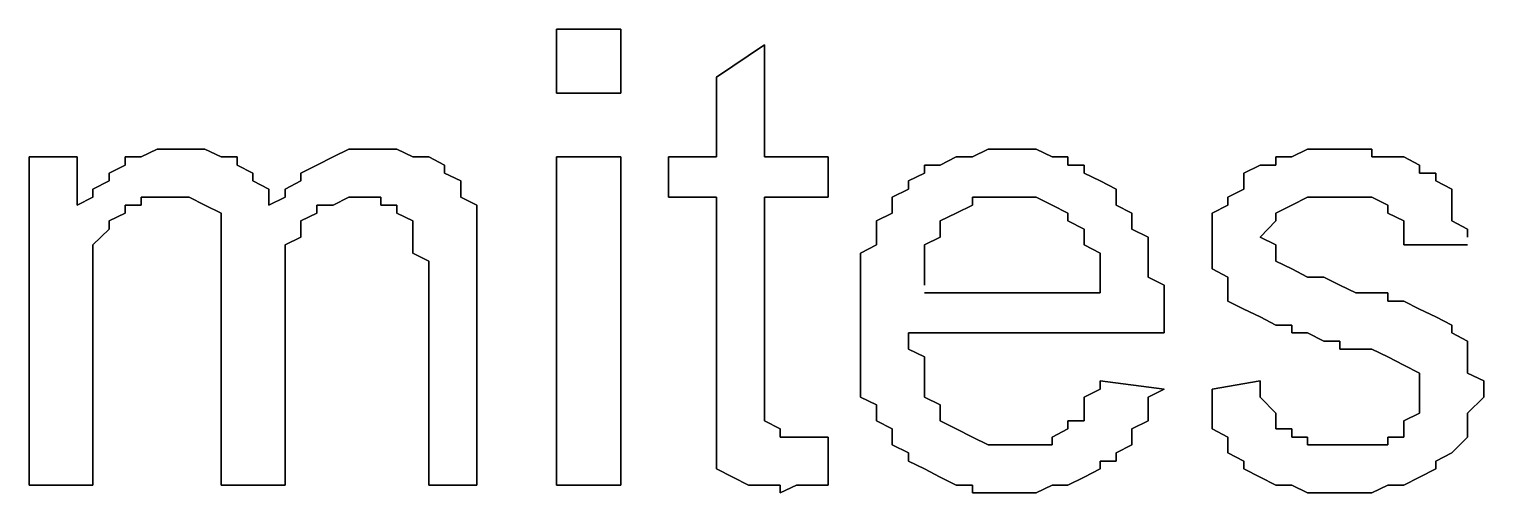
# Model space of a CAD drawing. Header units: metres. Extents: x 2.9 to 42.8, y 1.7 to 28.7.
# Drawn here: x 37.9765 to 38.2976, y 23.6132 to 23.7155 of the extents above; entities that cross this region are included whole.
import ezdxf

# ---------------------------------------------------------------- set-up
doc = ezdxf.new("R2010")
doc.units = ezdxf.units.M
doc.layers.add('GRIS', color=8, linetype='Continuous')

msp = doc.modelspace()

# ---------------------------------------------------------------- linework, layer by layer
at = {"layer": 'GRIS', "lineweight": -3}
for points in [[(38.1071, 23.7155), (38.0929, 23.7155), (38.1071, 23.7155)], [(38.0929, 23.7155), (38.0929, 23.7014), (38.0929, 23.7155)], [(38.1071, 23.7014), (38.1071, 23.7155), (38.1071, 23.7014)], [(38.1388, 23.712), (38.1282, 23.7049), (38.1388, 23.712)], [(38.1388, 23.6873), (38.1388, 23.712), (38.1388, 23.6873)], [(38.1282, 23.7049), (38.1282, 23.6873), (38.1282, 23.7049)], [(38.0929, 23.7014), (38.1071, 23.7014), (38.0929, 23.7014)], [(38.0048, 23.689), (38.0012, 23.6873), (38.0048, 23.689)], [(38.0083, 23.689), (38.0048, 23.689), (38.0083, 23.689)], [(38.0118, 23.689), (38.0083, 23.689), (38.0118, 23.689)], [(38.0153, 23.689), (38.0118, 23.689), (38.0153, 23.689)], [(38.0189, 23.6873), (38.0153, 23.689), (38.0189, 23.6873)], [(38.0471, 23.689), (38.0436, 23.6873), (38.0471, 23.689)], [(38.0506, 23.689), (38.0471, 23.689), (38.0506, 23.689)], [(38.0541, 23.689), (38.0506, 23.689), (38.0541, 23.689)], [(38.0577, 23.689), (38.0541, 23.689), (38.0577, 23.689)], [(38.0612, 23.6873), (38.0577, 23.689), (38.0612, 23.6873)], [(38.1882, 23.689), (38.1847, 23.6873), (38.1882, 23.689)], [(38.1917, 23.689), (38.1882, 23.689), (38.1917, 23.689)], [(38.1953, 23.689), (38.1917, 23.689), (38.1953, 23.689)], [(38.1988, 23.689), (38.1953, 23.689), (38.1988, 23.689)], [(38.2023, 23.6873), (38.1988, 23.689), (38.2023, 23.6873)], [(38.2587, 23.689), (38.2552, 23.6873), (38.2587, 23.689)], [(38.2623, 23.689), (38.2587, 23.689), (38.2623, 23.689)], [(38.2658, 23.689), (38.2623, 23.689), (38.2658, 23.689)], [(38.2693, 23.689), (38.2658, 23.689), (38.2693, 23.689)], [(38.2729, 23.689), (38.2693, 23.689), (38.2729, 23.689)], [(38.2729, 23.6873), (38.2729, 23.689), (38.2729, 23.6873)], [(37.9871, 23.6873), (37.9765, 23.6873), (37.9871, 23.6873)], [(37.9765, 23.6873), (37.9765, 23.6149), (37.9765, 23.6873)], [(37.9871, 23.6767), (37.9871, 23.6873), (37.9871, 23.6767)], [(37.9977, 23.6855), (37.9942, 23.6837), (37.9977, 23.6855)], [(38.0012, 23.6873), (37.9977, 23.6873), (38.0012, 23.6873)], [(37.9977, 23.6873), (37.9977, 23.6855), (37.9977, 23.6873)], [(38.0224, 23.6873), (38.0189, 23.6873), (38.0224, 23.6873)], [(38.0224, 23.6855), (38.0224, 23.6873), (38.0224, 23.6855)], [(38.0259, 23.6837), (38.0224, 23.6855), (38.0259, 23.6837)], [(38.04, 23.6855), (38.0365, 23.6837), (38.04, 23.6855)], [(38.0436, 23.6873), (38.04, 23.6855), (38.0436, 23.6873)], [(38.0647, 23.6873), (38.0612, 23.6873), (38.0647, 23.6873)], [(38.0682, 23.6855), (38.0647, 23.6873), (38.0682, 23.6855)], [(38.0682, 23.6837), (38.0682, 23.6855), (38.0682, 23.6837)], [(38.1071, 23.6873), (38.0929, 23.6873), (38.1071, 23.6873)], [(38.0929, 23.6873), (38.0929, 23.6149), (38.0929, 23.6873)], [(38.1071, 23.6149), (38.1071, 23.6873), (38.1071, 23.6149)], [(38.1282, 23.6873), (38.1176, 23.6873), (38.1282, 23.6873)], [(38.1176, 23.6873), (38.1176, 23.6784), (38.1176, 23.6873)], [(38.1529, 23.6873), (38.1388, 23.6873), (38.1529, 23.6873)], [(38.1529, 23.6784), (38.1529, 23.6873), (38.1529, 23.6784)], [(38.1776, 23.6855), (38.1741, 23.6855), (38.1776, 23.6855)], [(38.1741, 23.6855), (38.1741, 23.6837), (38.1741, 23.6855)], [(38.1811, 23.6873), (38.1776, 23.6855), (38.1811, 23.6873)], [(38.1847, 23.6873), (38.1811, 23.6873), (38.1847, 23.6873)], [(38.2058, 23.6873), (38.2023, 23.6873), (38.2058, 23.6873)], [(38.2058, 23.6855), (38.2058, 23.6873), (38.2058, 23.6855)], [(38.2094, 23.6855), (38.2058, 23.6855), (38.2094, 23.6855)], [(38.2094, 23.6837), (38.2094, 23.6855), (38.2094, 23.6837)], [(38.2482, 23.6855), (38.2446, 23.6837), (38.2482, 23.6855)], [(38.2517, 23.6855), (38.2482, 23.6855), (38.2517, 23.6855)], [(38.2552, 23.6873), (38.2517, 23.6873), (38.2552, 23.6873)], [(38.2517, 23.6873), (38.2517, 23.6855), (38.2517, 23.6873)], [(38.2764, 23.6873), (38.2729, 23.6873), (38.2764, 23.6873)], [(38.2799, 23.6873), (38.2764, 23.6873), (38.2799, 23.6873)], [(38.2834, 23.6855), (38.2799, 23.6873), (38.2834, 23.6855)], [(38.2834, 23.6837), (38.2834, 23.6855), (38.2834, 23.6837)], [(37.9942, 23.682), (37.9906, 23.6802), (37.9942, 23.682)], [(37.9942, 23.6837), (37.9942, 23.682), (37.9942, 23.6837)], [(38.0259, 23.682), (38.0259, 23.6837), (38.0259, 23.682)], [(38.0294, 23.6802), (38.0259, 23.682), (38.0294, 23.6802)], [(38.0365, 23.682), (38.033, 23.6802), (38.0365, 23.682)], [(38.0365, 23.6837), (38.0365, 23.682), (38.0365, 23.6837)], [(38.0718, 23.682), (38.0682, 23.6837), (38.0718, 23.682)], [(38.0718, 23.6802), (38.0718, 23.682), (38.0718, 23.6802)], [(38.1741, 23.6837), (38.1706, 23.682), (38.1741, 23.6837)], [(38.1706, 23.682), (38.1706, 23.6802), (38.1706, 23.682)], [(38.2129, 23.682), (38.2094, 23.6837), (38.2129, 23.682)], [(38.2164, 23.6802), (38.2129, 23.682), (38.2164, 23.6802)], [(38.2446, 23.6837), (38.2446, 23.682), (38.2446, 23.6837)], [(38.2446, 23.682), (38.2446, 23.6802), (38.2446, 23.682)], [(38.287, 23.6837), (38.2834, 23.6837), (38.287, 23.6837)], [(38.287, 23.682), (38.287, 23.6837), (38.287, 23.682)], [(38.2905, 23.6802), (38.287, 23.682), (38.2905, 23.6802)], [(37.9906, 23.6784), (37.9871, 23.6767), (37.9906, 23.6784)], [(37.9906, 23.6802), (37.9906, 23.6784), (37.9906, 23.6802)], [(38.0012, 23.6767), (38.0012, 23.6784), (38.0012, 23.6767)], [(38.0012, 23.6784), (38.0048, 23.6784), (38.0012, 23.6784)], [(38.0048, 23.6784), (38.0083, 23.6784), (38.0048, 23.6784)], [(38.0083, 23.6784), (38.0118, 23.6784), (38.0083, 23.6784)], [(38.0118, 23.6784), (38.0153, 23.6767), (38.0118, 23.6784)], [(38.0294, 23.6784), (38.0294, 23.6802), (38.0294, 23.6784)], [(38.033, 23.6784), (38.0294, 23.6767), (38.033, 23.6784)], [(38.0294, 23.6767), (38.0294, 23.6784), (38.0294, 23.6767)], [(38.033, 23.6802), (38.033, 23.6784), (38.033, 23.6802)], [(38.0436, 23.6767), (38.0471, 23.6784), (38.0436, 23.6767)], [(38.0471, 23.6784), (38.0506, 23.6784), (38.0471, 23.6784)], [(38.0506, 23.6784), (38.0541, 23.6784), (38.0506, 23.6784)], [(38.0541, 23.6784), (38.0541, 23.6767), (38.0541, 23.6784)], [(38.0718, 23.6784), (38.0718, 23.6802), (38.0718, 23.6784)], [(38.0753, 23.6767), (38.0718, 23.6784), (38.0753, 23.6767)], [(38.1176, 23.6784), (38.1282, 23.6784), (38.1176, 23.6784)], [(38.1282, 23.6784), (38.1282, 23.6361), (38.1282, 23.6784)], [(38.1388, 23.6361), (38.1388, 23.6784), (38.1388, 23.6361)], [(38.1388, 23.6784), (38.1529, 23.6784), (38.1388, 23.6784)], [(38.1706, 23.6802), (38.167, 23.6784), (38.1706, 23.6802)], [(38.167, 23.6784), (38.167, 23.6767), (38.167, 23.6784)], [(38.1847, 23.6767), (38.1847, 23.6784), (38.1847, 23.6767)], [(38.1847, 23.6784), (38.1882, 23.6784), (38.1847, 23.6784)], [(38.1882, 23.6784), (38.1917, 23.6784), (38.1882, 23.6784)], [(38.1917, 23.6784), (38.1953, 23.6784), (38.1917, 23.6784)], [(38.1953, 23.6784), (38.1988, 23.6784), (38.1953, 23.6784)], [(38.1988, 23.6784), (38.2023, 23.6767), (38.1988, 23.6784)], [(38.2164, 23.6784), (38.2164, 23.6802), (38.2164, 23.6784)], [(38.2164, 23.6767), (38.2164, 23.6784), (38.2164, 23.6767)], [(38.2446, 23.6802), (38.2411, 23.6784), (38.2446, 23.6802)], [(38.2411, 23.6784), (38.2411, 23.6767), (38.2411, 23.6784)], [(38.2552, 23.6767), (38.2587, 23.6784), (38.2552, 23.6767)], [(38.2587, 23.6784), (38.2623, 23.6784), (38.2587, 23.6784)], [(38.2623, 23.6784), (38.2658, 23.6784), (38.2623, 23.6784)], [(38.2658, 23.6784), (38.2693, 23.6784), (38.2658, 23.6784)], [(38.2693, 23.6784), (38.2729, 23.6784), (38.2693, 23.6784)], [(38.2729, 23.6784), (38.2764, 23.6767), (38.2729, 23.6784)], [(38.2905, 23.6784), (38.2905, 23.6802), (38.2905, 23.6784)], [(38.2905, 23.6767), (38.2905, 23.6784), (38.2905, 23.6767)], [(37.9942, 23.6732), (37.9977, 23.6749), (37.9942, 23.6732)], [(37.9977, 23.6749), (37.9977, 23.6767), (37.9977, 23.6749)], [(37.9977, 23.6767), (38.0012, 23.6767), (37.9977, 23.6767)], [(38.0153, 23.6767), (38.0189, 23.6749), (38.0153, 23.6767)], [(38.0189, 23.6749), (38.0189, 23.6732), (38.0189, 23.6749)], [(38.0365, 23.6732), (38.04, 23.6749), (38.0365, 23.6732)], [(38.04, 23.6749), (38.04, 23.6767), (38.04, 23.6749)], [(38.04, 23.6767), (38.0436, 23.6767), (38.04, 23.6767)], [(38.0541, 23.6767), (38.0577, 23.6767), (38.0541, 23.6767)], [(38.0577, 23.6767), (38.0577, 23.6749), (38.0577, 23.6767)], [(38.0577, 23.6749), (38.0612, 23.6732), (38.0577, 23.6749)], [(38.0753, 23.6732), (38.0753, 23.6767), (38.0753, 23.6732)], [(38.167, 23.6749), (38.1635, 23.6732), (38.167, 23.6749)], [(38.167, 23.6767), (38.167, 23.6749), (38.167, 23.6767)], [(38.1776, 23.6732), (38.1811, 23.6749), (38.1776, 23.6732)], [(38.1811, 23.6749), (38.1847, 23.6767), (38.1811, 23.6749)], [(38.2023, 23.6767), (38.2058, 23.6749), (38.2023, 23.6767)], [(38.2058, 23.6749), (38.2058, 23.6732), (38.2058, 23.6749)], [(38.2199, 23.6749), (38.2164, 23.6767), (38.2199, 23.6749)], [(38.2199, 23.6732), (38.2199, 23.6749), (38.2199, 23.6732)], [(38.2411, 23.6767), (38.2376, 23.6749), (38.2411, 23.6767)], [(38.2376, 23.6749), (38.2376, 23.6732), (38.2376, 23.6749)], [(38.2517, 23.6749), (38.2552, 23.6767), (38.2517, 23.6749)], [(38.2517, 23.6732), (38.2517, 23.6749), (38.2517, 23.6732)], [(38.2764, 23.6767), (38.2764, 23.6749), (38.2764, 23.6767)], [(38.2764, 23.6749), (38.2799, 23.6732), (38.2764, 23.6749)], [(38.2905, 23.6732), (38.2905, 23.6767), (38.2905, 23.6732)], [(37.9942, 23.6714), (37.9942, 23.6732), (37.9942, 23.6714)], [(38.0189, 23.6732), (38.0189, 23.6714), (38.0189, 23.6732)], [(38.0365, 23.6714), (38.0365, 23.6732), (38.0365, 23.6714)], [(38.0612, 23.6732), (38.0612, 23.6714), (38.0612, 23.6732)], [(38.0753, 23.6714), (38.0753, 23.6732), (38.0753, 23.6714)], [(38.1635, 23.6732), (38.1635, 23.6714), (38.1635, 23.6732)], [(38.1776, 23.6714), (38.1776, 23.6732), (38.1776, 23.6714)], [(38.2058, 23.6732), (38.2094, 23.6714), (38.2058, 23.6732)], [(38.2199, 23.6714), (38.2199, 23.6732), (38.2199, 23.6714)], [(38.2376, 23.6732), (38.2376, 23.6714), (38.2376, 23.6732)], [(38.2482, 23.6696), (38.2517, 23.6732), (38.2482, 23.6696)], [(38.2799, 23.6732), (38.2799, 23.6714), (38.2799, 23.6732)], [(38.294, 23.6714), (38.2905, 23.6732), (38.294, 23.6714)], [(37.9906, 23.6679), (37.9942, 23.6714), (37.9906, 23.6679)], [(38.0189, 23.6714), (38.0189, 23.6696), (38.0189, 23.6714)], [(38.0189, 23.6696), (38.0189, 23.6679), (38.0189, 23.6696)], [(38.033, 23.6679), (38.0365, 23.6696), (38.033, 23.6679)], [(38.0365, 23.6696), (38.0365, 23.6714), (38.0365, 23.6696)], [(38.0612, 23.6714), (38.0612, 23.6696), (38.0612, 23.6714)], [(38.0612, 23.6696), (38.0612, 23.6679), (38.0612, 23.6696)], [(38.0753, 23.6679), (38.0753, 23.6714), (38.0753, 23.6679)], [(38.1635, 23.6714), (38.1635, 23.6696), (38.1635, 23.6714)], [(38.1635, 23.6696), (38.1635, 23.6679), (38.1635, 23.6696)], [(38.1741, 23.6679), (38.1776, 23.6696), (38.1741, 23.6679)], [(38.1776, 23.6696), (38.1776, 23.6714), (38.1776, 23.6696)], [(38.2094, 23.6714), (38.2094, 23.6696), (38.2094, 23.6714)], [(38.2094, 23.6696), (38.2094, 23.6679), (38.2094, 23.6696)], [(38.2235, 23.6696), (38.2199, 23.6714), (38.2235, 23.6696)], [(38.2235, 23.6679), (38.2235, 23.6696), (38.2235, 23.6679)], [(38.2376, 23.6714), (38.2376, 23.6679), (38.2376, 23.6714)], [(38.2517, 23.6679), (38.2482, 23.6696), (38.2517, 23.6679)], [(38.2799, 23.6714), (38.2799, 23.6696), (38.2799, 23.6714)], [(38.2799, 23.6696), (38.2799, 23.6679), (38.2799, 23.6696)], [(38.294, 23.6696), (38.294, 23.6714), (38.294, 23.6696)], [(37.9906, 23.6661), (37.9906, 23.6679), (37.9906, 23.6661)], [(37.9906, 23.6643), (37.9906, 23.6661), (37.9906, 23.6643)], [(38.0189, 23.6679), (38.0189, 23.6643), (38.0189, 23.6679)], [(38.033, 23.6661), (38.033, 23.6679), (38.033, 23.6661)], [(38.033, 23.6643), (38.033, 23.6661), (38.033, 23.6643)], [(38.0612, 23.6679), (38.0612, 23.6661), (38.0612, 23.6679)], [(38.0612, 23.6661), (38.0647, 23.6643), (38.0612, 23.6661)], [(38.0753, 23.6661), (38.0753, 23.6679), (38.0753, 23.6661)], [(38.0753, 23.6643), (38.0753, 23.6661), (38.0753, 23.6643)], [(38.1635, 23.6679), (38.16, 23.6661), (38.1635, 23.6679)], [(38.16, 23.6661), (38.16, 23.6643), (38.16, 23.6661)], [(38.1741, 23.6661), (38.1741, 23.6679), (38.1741, 23.6661)], [(38.1741, 23.6626), (38.1741, 23.6661), (38.1741, 23.6626)], [(38.2094, 23.6679), (38.2129, 23.6661), (38.2094, 23.6679)], [(38.2129, 23.6661), (38.2129, 23.6643), (38.2129, 23.6661)], [(38.2235, 23.6661), (38.2235, 23.6679), (38.2235, 23.6661)], [(38.2235, 23.6626), (38.2235, 23.6661), (38.2235, 23.6626)], [(38.2376, 23.6679), (38.2376, 23.6643), (38.2376, 23.6679)], [(38.2517, 23.6661), (38.2517, 23.6679), (38.2517, 23.6661)], [(38.2517, 23.6643), (38.2517, 23.6661), (38.2517, 23.6643)], [(38.2799, 23.6679), (38.294, 23.6679), (38.2799, 23.6679)], [(37.9906, 23.6608), (37.9906, 23.6643), (37.9906, 23.6608)], [(38.0189, 23.6643), (38.0189, 23.6626), (38.0189, 23.6643)], [(38.0189, 23.6626), (38.0189, 23.6149), (38.0189, 23.6626)], [(38.033, 23.6608), (38.033, 23.6643), (38.033, 23.6608)], [(38.0647, 23.6643), (38.0647, 23.6608), (38.0647, 23.6643)], [(38.0753, 23.6149), (38.0753, 23.6643), (38.0753, 23.6149)], [(38.16, 23.6643), (38.16, 23.6608), (38.16, 23.6643)], [(38.1741, 23.6608), (38.1741, 23.6626), (38.1741, 23.6608)], [(38.2129, 23.6643), (38.2129, 23.6608), (38.2129, 23.6643)], [(38.2235, 23.6608), (38.2235, 23.6626), (38.2235, 23.6608)], [(38.2376, 23.6643), (38.2376, 23.6626), (38.2376, 23.6643)], [(38.2376, 23.6626), (38.2411, 23.6608), (38.2376, 23.6626)], [(38.2552, 23.6626), (38.2517, 23.6643), (38.2552, 23.6626)], [(38.2587, 23.6608), (38.2552, 23.6626), (38.2587, 23.6608)], [(37.9906, 23.659), (37.9906, 23.6608), (37.9906, 23.659)], [(37.9906, 23.6573), (37.9906, 23.659), (37.9906, 23.6573)], [(38.033, 23.659), (38.033, 23.6608), (38.033, 23.659)], [(38.033, 23.6573), (38.033, 23.659), (38.033, 23.6573)], [(38.0647, 23.6608), (38.0647, 23.6149), (38.0647, 23.6608)], [(38.16, 23.6608), (38.16, 23.659), (38.16, 23.6608)], [(38.16, 23.659), (38.16, 23.6555), (38.16, 23.659)], [(38.1741, 23.659), (38.1741, 23.6608), (38.1741, 23.659)], [(38.2129, 23.6608), (38.2129, 23.6573), (38.2129, 23.6608)], [(38.227, 23.659), (38.2235, 23.6608), (38.227, 23.659)], [(38.227, 23.6555), (38.227, 23.659), (38.227, 23.6555)], [(38.2411, 23.6608), (38.2411, 23.659), (38.2411, 23.6608)], [(38.2411, 23.659), (38.2411, 23.6573), (38.2411, 23.659)], [(38.2623, 23.6608), (38.2587, 23.6608), (38.2623, 23.6608)], [(38.2658, 23.659), (38.2623, 23.6608), (38.2658, 23.659)], [(38.2693, 23.6573), (38.2658, 23.659), (38.2693, 23.6573)], [(37.9906, 23.6537), (37.9906, 23.6573), (37.9906, 23.6537)], [(38.033, 23.6149), (38.033, 23.6573), (38.033, 23.6149)], [(38.16, 23.6555), (38.16, 23.6537), (38.16, 23.6555)], [(38.2129, 23.6573), (38.1741, 23.6573), (38.2129, 23.6573)], [(38.227, 23.6537), (38.227, 23.6555), (38.227, 23.6537)], [(38.2411, 23.6573), (38.2411, 23.6555), (38.2411, 23.6573)], [(38.2411, 23.6555), (38.2446, 23.6537), (38.2411, 23.6555)], [(38.2729, 23.6573), (38.2693, 23.6573), (38.2729, 23.6573)], [(38.2764, 23.6573), (38.2729, 23.6573), (38.2764, 23.6573)], [(38.2764, 23.6555), (38.2764, 23.6573), (38.2764, 23.6555)], [(38.2799, 23.6555), (38.2764, 23.6555), (38.2799, 23.6555)], [(38.2834, 23.6537), (38.2799, 23.6555), (38.2834, 23.6537)], [(37.9906, 23.652), (37.9906, 23.6537), (37.9906, 23.652)], [(38.16, 23.6537), (38.16, 23.6502), (38.16, 23.6537)], [(38.227, 23.652), (38.227, 23.6537), (38.227, 23.652)], [(38.2446, 23.6537), (38.2482, 23.652), (38.2446, 23.6537)], [(38.287, 23.652), (38.2834, 23.6537), (38.287, 23.652)], [(37.9906, 23.6149), (37.9906, 23.652), (37.9906, 23.6149)], [(38.16, 23.6502), (38.16, 23.6485), (38.16, 23.6502)], [(38.227, 23.6485), (38.227, 23.652), (38.227, 23.6485)], [(38.2482, 23.652), (38.2517, 23.6502), (38.2482, 23.652)], [(38.2517, 23.6502), (38.2552, 23.6502), (38.2517, 23.6502)], [(38.2552, 23.6502), (38.2552, 23.6485), (38.2552, 23.6502)], [(38.2905, 23.6502), (38.287, 23.652), (38.2905, 23.6502)], [(38.2905, 23.6485), (38.2905, 23.6502), (38.2905, 23.6485)], [(38.16, 23.6485), (38.16, 23.6467), (38.16, 23.6485)], [(38.16, 23.6467), (38.16, 23.6432), (38.16, 23.6467)], [(38.1706, 23.6449), (38.1706, 23.6485), (38.1706, 23.6449)], [(38.1706, 23.6485), (38.227, 23.6485), (38.1706, 23.6485)], [(38.2552, 23.6485), (38.2587, 23.6485), (38.2552, 23.6485)], [(38.2587, 23.6485), (38.2623, 23.6467), (38.2587, 23.6485)], [(38.2623, 23.6467), (38.2658, 23.6467), (38.2623, 23.6467)], [(38.2658, 23.6467), (38.2658, 23.6449), (38.2658, 23.6467)], [(38.294, 23.6467), (38.2905, 23.6485), (38.294, 23.6467)], [(38.294, 23.6449), (38.294, 23.6467), (38.294, 23.6449)], [(38.16, 23.6432), (38.16, 23.6414), (38.16, 23.6432)], [(38.1741, 23.6432), (38.1706, 23.6449), (38.1741, 23.6432)], [(38.1741, 23.6396), (38.1741, 23.6432), (38.1741, 23.6396)], [(38.2658, 23.6449), (38.2693, 23.6449), (38.2658, 23.6449)], [(38.2693, 23.6449), (38.2729, 23.6449), (38.2693, 23.6449)], [(38.2729, 23.6449), (38.2764, 23.6432), (38.2729, 23.6449)], [(38.2764, 23.6432), (38.2799, 23.6414), (38.2764, 23.6432)], [(38.294, 23.6432), (38.294, 23.6449), (38.294, 23.6432)], [(38.294, 23.6396), (38.294, 23.6432), (38.294, 23.6396)], [(38.16, 23.6414), (38.16, 23.6396), (38.16, 23.6414)], [(38.16, 23.6396), (38.16, 23.6361), (38.16, 23.6396)], [(38.1741, 23.6379), (38.1741, 23.6396), (38.1741, 23.6379)], [(38.2799, 23.6414), (38.2834, 23.6396), (38.2799, 23.6414)], [(38.2834, 23.6396), (38.2834, 23.6379), (38.2834, 23.6396)], [(38.2976, 23.6379), (38.294, 23.6396), (38.2976, 23.6379)], [(38.1741, 23.6361), (38.1741, 23.6379), (38.1741, 23.6361)], [(38.2129, 23.6379), (38.2129, 23.6361), (38.2129, 23.6379)], [(38.227, 23.6361), (38.2129, 23.6379), (38.227, 23.6361)], [(38.2482, 23.6379), (38.2376, 23.6361), (38.2482, 23.6379)], [(38.2482, 23.6361), (38.2482, 23.6379), (38.2482, 23.6361)], [(38.2834, 23.6379), (38.2834, 23.6343), (38.2834, 23.6379)], [(38.2976, 23.6361), (38.2976, 23.6379), (38.2976, 23.6361)], [(38.1282, 23.6361), (38.1282, 23.6326), (38.1282, 23.6361)], [(38.1388, 23.6326), (38.1388, 23.6361), (38.1388, 23.6326)], [(38.16, 23.6361), (38.16, 23.6343), (38.16, 23.6361)], [(38.16, 23.6343), (38.1635, 23.6326), (38.16, 23.6343)], [(38.1741, 23.6343), (38.1741, 23.6361), (38.1741, 23.6343)], [(38.1776, 23.6326), (38.1741, 23.6343), (38.1776, 23.6326)], [(38.2129, 23.6361), (38.2094, 23.6343), (38.2129, 23.6361)], [(38.2094, 23.6343), (38.2094, 23.6326), (38.2094, 23.6343)], [(38.2235, 23.6343), (38.227, 23.6361), (38.2235, 23.6343)], [(38.2235, 23.6326), (38.2235, 23.6343), (38.2235, 23.6326)], [(38.2376, 23.6361), (38.2376, 23.6343), (38.2376, 23.6361)], [(38.2376, 23.6343), (38.2376, 23.6326), (38.2376, 23.6343)], [(38.2482, 23.6343), (38.2482, 23.6361), (38.2482, 23.6343)], [(38.2517, 23.6308), (38.2482, 23.6343), (38.2517, 23.6308)], [(38.2834, 23.6343), (38.2834, 23.6326), (38.2834, 23.6343)], [(38.294, 23.6308), (38.2976, 23.6343), (38.294, 23.6308)], [(38.2976, 23.6343), (38.2976, 23.6361), (38.2976, 23.6343)], [(38.1282, 23.6326), (38.1282, 23.6291), (38.1282, 23.6326)], [(38.1388, 23.6291), (38.1388, 23.6326), (38.1388, 23.6291)], [(38.1635, 23.6326), (38.1635, 23.6308), (38.1635, 23.6326)], [(38.1635, 23.6308), (38.1635, 23.6291), (38.1635, 23.6308)], [(38.1776, 23.6308), (38.1776, 23.6326), (38.1776, 23.6308)], [(38.1776, 23.6291), (38.1776, 23.6308), (38.1776, 23.6291)], [(38.2094, 23.6326), (38.2094, 23.6291), (38.2094, 23.6326)], [(38.2235, 23.6291), (38.2235, 23.6326), (38.2235, 23.6291)], [(38.2376, 23.6326), (38.2376, 23.6308), (38.2376, 23.6326)], [(38.2376, 23.6308), (38.2376, 23.6273), (38.2376, 23.6308)], [(38.2517, 23.6291), (38.2517, 23.6308), (38.2517, 23.6291)], [(38.2834, 23.6308), (38.2799, 23.6291), (38.2834, 23.6308)], [(38.2834, 23.6326), (38.2834, 23.6308), (38.2834, 23.6326)], [(38.294, 23.6291), (38.294, 23.6308), (38.294, 23.6291)], [(38.1282, 23.6291), (38.1282, 23.6273), (38.1282, 23.6291)], [(38.1282, 23.6273), (38.1282, 23.6255), (38.1282, 23.6273)], [(38.1423, 23.6273), (38.1388, 23.6291), (38.1423, 23.6273)], [(38.1423, 23.6255), (38.1423, 23.6273), (38.1423, 23.6255)], [(38.1635, 23.6291), (38.167, 23.6273), (38.1635, 23.6291)], [(38.167, 23.6273), (38.167, 23.6255), (38.167, 23.6273)], [(38.1811, 23.6273), (38.1776, 23.6291), (38.1811, 23.6273)], [(38.1847, 23.6255), (38.1811, 23.6273), (38.1847, 23.6255)], [(38.2058, 23.6273), (38.2023, 23.6255), (38.2058, 23.6273)], [(38.2094, 23.6291), (38.2058, 23.6291), (38.2094, 23.6291)], [(38.2058, 23.6291), (38.2058, 23.6273), (38.2058, 23.6291)], [(38.2199, 23.6273), (38.2235, 23.6291), (38.2199, 23.6273)], [(38.2199, 23.6255), (38.2199, 23.6273), (38.2199, 23.6255)], [(38.2376, 23.6273), (38.2411, 23.6255), (38.2376, 23.6273)], [(38.2517, 23.6273), (38.2517, 23.6291), (38.2517, 23.6273)], [(38.2552, 23.6273), (38.2517, 23.6273), (38.2552, 23.6273)], [(38.2552, 23.6255), (38.2552, 23.6273), (38.2552, 23.6255)], [(38.2799, 23.6291), (38.2799, 23.6273), (38.2799, 23.6291)], [(38.2799, 23.6273), (38.2799, 23.6255), (38.2799, 23.6273)], [(38.294, 23.6273), (38.294, 23.6291), (38.294, 23.6273)], [(38.294, 23.6255), (38.294, 23.6273), (38.294, 23.6255)], [(38.1282, 23.6255), (38.1282, 23.6238), (38.1282, 23.6255)], [(38.1282, 23.6238), (38.1282, 23.622), (38.1282, 23.6238)], [(38.1459, 23.6255), (38.1423, 23.6255), (38.1459, 23.6255)], [(38.1494, 23.6255), (38.1459, 23.6255), (38.1494, 23.6255)], [(38.1529, 23.6255), (38.1494, 23.6255), (38.1529, 23.6255)], [(38.1529, 23.6149), (38.1529, 23.6255), (38.1529, 23.6149)], [(38.167, 23.6255), (38.167, 23.6238), (38.167, 23.6255)], [(38.167, 23.6238), (38.1706, 23.622), (38.167, 23.6238)], [(38.1882, 23.6238), (38.1847, 23.6255), (38.1882, 23.6238)], [(38.1917, 23.6238), (38.1882, 23.6238), (38.1917, 23.6238)], [(38.1953, 23.6238), (38.1917, 23.6238), (38.1953, 23.6238)], [(38.1988, 23.6238), (38.1953, 23.6238), (38.1988, 23.6238)], [(38.2023, 23.6238), (38.1988, 23.6238), (38.2023, 23.6238)], [(38.2023, 23.6255), (38.2023, 23.6238), (38.2023, 23.6255)], [(38.2164, 23.622), (38.2199, 23.6238), (38.2164, 23.622)], [(38.2199, 23.6238), (38.2199, 23.6255), (38.2199, 23.6238)], [(38.2411, 23.6255), (38.2411, 23.6238), (38.2411, 23.6255)], [(38.2411, 23.6238), (38.2411, 23.622), (38.2411, 23.6238)], [(38.2587, 23.6255), (38.2552, 23.6255), (38.2587, 23.6255)], [(38.2587, 23.6238), (38.2587, 23.6255), (38.2587, 23.6238)], [(38.2623, 23.6238), (38.2587, 23.6238), (38.2623, 23.6238)], [(38.2658, 23.6238), (38.2623, 23.6238), (38.2658, 23.6238)], [(38.2693, 23.6238), (38.2658, 23.6238), (38.2693, 23.6238)], [(38.2729, 23.6238), (38.2693, 23.6238), (38.2729, 23.6238)], [(38.2764, 23.6238), (38.2729, 23.6238), (38.2764, 23.6238)], [(38.2799, 23.6255), (38.2764, 23.6255), (38.2799, 23.6255)], [(38.2764, 23.6255), (38.2764, 23.6238), (38.2764, 23.6255)], [(38.2905, 23.622), (38.294, 23.6255), (38.2905, 23.622)], [(38.1282, 23.622), (38.1282, 23.6185), (38.1282, 23.622)], [(38.1706, 23.622), (38.1706, 23.6202), (38.1706, 23.622)], [(38.1706, 23.6202), (38.1741, 23.6185), (38.1706, 23.6202)], [(38.2129, 23.6185), (38.2129, 23.6202), (38.2129, 23.6185)], [(38.2129, 23.6202), (38.2164, 23.6202), (38.2129, 23.6202)], [(38.2164, 23.6202), (38.2164, 23.622), (38.2164, 23.6202)], [(38.2411, 23.622), (38.2446, 23.6202), (38.2411, 23.622)], [(38.2446, 23.6202), (38.2446, 23.6185), (38.2446, 23.6202)], [(38.287, 23.6202), (38.2905, 23.622), (38.287, 23.6202)], [(38.287, 23.6185), (38.287, 23.6202), (38.287, 23.6185)], [(38.1282, 23.6185), (38.1318, 23.6167), (38.1282, 23.6185)], [(38.1741, 23.6185), (38.1776, 23.6167), (38.1741, 23.6185)], [(38.2094, 23.6167), (38.2129, 23.6185), (38.2094, 23.6167)], [(38.2446, 23.6185), (38.2482, 23.6167), (38.2446, 23.6185)], [(38.2834, 23.6167), (38.287, 23.6185), (38.2834, 23.6167)], [(37.9765, 23.6149), (37.9906, 23.6149), (37.9765, 23.6149)], [(38.0189, 23.6149), (38.033, 23.6149), (38.0189, 23.6149)], [(38.0647, 23.6149), (38.0753, 23.6149), (38.0647, 23.6149)], [(38.0929, 23.6149), (38.1071, 23.6149), (38.0929, 23.6149)], [(38.1318, 23.6167), (38.1353, 23.6149), (38.1318, 23.6167)], [(38.1353, 23.6149), (38.1388, 23.6149), (38.1353, 23.6149)], [(38.1388, 23.6149), (38.1423, 23.6149), (38.1388, 23.6149)], [(38.1423, 23.6149), (38.1423, 23.6132), (38.1423, 23.6149)], [(38.1423, 23.6132), (38.1459, 23.6149), (38.1423, 23.6132)], [(38.1459, 23.6149), (38.1494, 23.6149), (38.1459, 23.6149)], [(38.1494, 23.6149), (38.1529, 23.6149), (38.1494, 23.6149)], [(38.1776, 23.6167), (38.1811, 23.6149), (38.1776, 23.6167)], [(38.1811, 23.6149), (38.1847, 23.6149), (38.1811, 23.6149)], [(38.1847, 23.6149), (38.1847, 23.6132), (38.1847, 23.6149)], [(38.1988, 23.6132), (38.2023, 23.6149), (38.1988, 23.6132)], [(38.2023, 23.6149), (38.2058, 23.6149), (38.2023, 23.6149)], [(38.2058, 23.6149), (38.2094, 23.6167), (38.2058, 23.6149)], [(38.2482, 23.6167), (38.2517, 23.6149), (38.2482, 23.6167)], [(38.2517, 23.6149), (38.2552, 23.6149), (38.2517, 23.6149)], [(38.2552, 23.6149), (38.2587, 23.6132), (38.2552, 23.6149)], [(38.2729, 23.6132), (38.2764, 23.6149), (38.2729, 23.6132)], [(38.2764, 23.6149), (38.2799, 23.6149), (38.2764, 23.6149)], [(38.2799, 23.6149), (38.2834, 23.6167), (38.2799, 23.6149)], [(38.1847, 23.6132), (38.1882, 23.6132), (38.1847, 23.6132)], [(38.1882, 23.6132), (38.1917, 23.6132), (38.1882, 23.6132)], [(38.1917, 23.6132), (38.1953, 23.6132), (38.1917, 23.6132)], [(38.1953, 23.6132), (38.1988, 23.6132), (38.1953, 23.6132)], [(38.2587, 23.6132), (38.2623, 23.6132), (38.2587, 23.6132)], [(38.2623, 23.6132), (38.2658, 23.6132), (38.2623, 23.6132)], [(38.2658, 23.6132), (38.2693, 23.6132), (38.2658, 23.6132)], [(38.2693, 23.6132), (38.2729, 23.6132), (38.2693, 23.6132)]]:
    msp.add_lwpolyline(points, dxfattribs=at)

doc.saveas('drawing.dxf')
